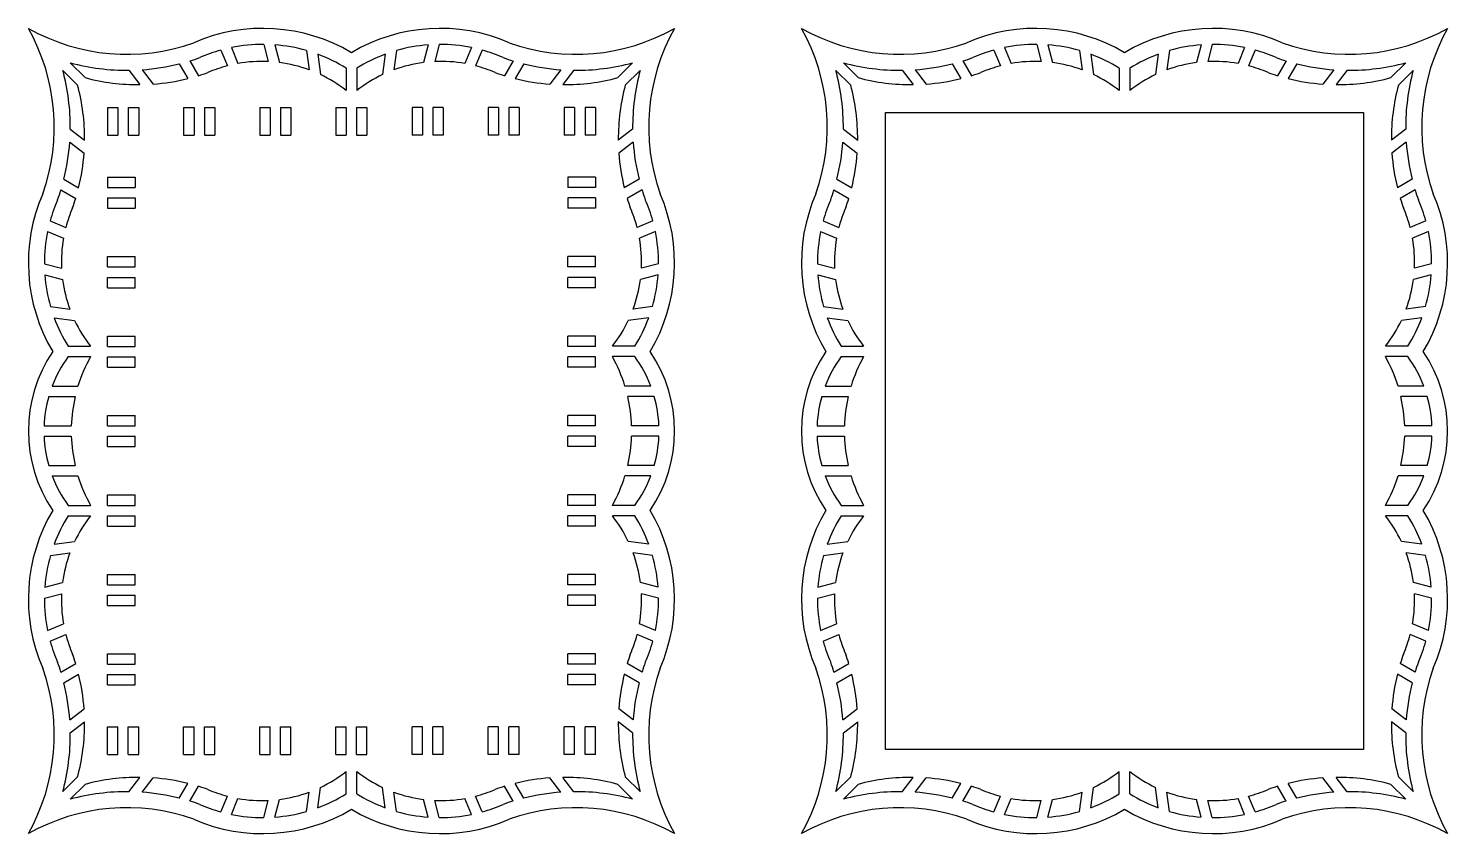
# Model space of a CAD drawing. Extents: x -985 to -429, y 48 to 344.
# Drawn here: x -985 to -711.2, y 187.1 to 342.4 of the extents above; entities that cross this region are included whole.
import ezdxf

# ---------------------------------------------------------------- set-up
doc = ezdxf.new("R2010")
doc.units = 0
doc.layers.get('0').update_dxf_attribs({"linetype": 'CONTINUOUS'})

msp = doc.modelspace()

# ---------------------------------------------------------------- linework, layer by layer
for p, q in [((-947.868174, 338.21658), (-946.613787, 335.188223)), ((-945.840523, 338.704437), (-944.570029, 335.637194)), ((-939.612413, 339.320532), (-938.726869, 336.015634)), ((-937.456568, 339.234038), (-936.542068, 335.821077)), ((-931.35519, 338.13753), (-930.865641, 334.419032)), ((-929.183408, 337.42348), (-928.665692, 333.491033)), ((-916.162856, 337.42348), (-916.680573, 333.491033)), ((-913.991074, 338.13753), (-914.480624, 334.419032)), ((-907.889696, 339.234038), (-908.804196, 335.821077)), ((-905.733851, 339.320532), (-906.619396, 336.015634)), ((-899.505742, 338.704437), (-900.776235, 335.637194)), ((-897.478091, 338.21658), (-898.732477, 335.188223)), ((-798.735984, 338.21658), (-797.481598, 335.188223)), ((-796.708334, 338.704437), (-795.43784, 335.637194)), ((-790.480224, 339.320532), (-789.59468, 336.015634)), ((-788.324379, 339.234038), (-787.409879, 335.821077)), ((-782.223001, 338.13753), (-781.733452, 334.419032)), ((-780.051219, 337.42348), (-779.533502, 333.491033)), ((-767.030667, 337.42348), (-767.548384, 333.491033)), ((-764.858885, 338.13753), (-765.348434, 334.419032)), ((-758.757507, 339.234038), (-759.672007, 335.821077)), ((-756.601662, 339.320532), (-757.487207, 336.015634)), ((-750.373553, 338.704437), (-751.644046, 335.637194)), ((-748.345902, 338.21658), (-749.600288, 335.188223)), ((-978.367609, 334.319725), (-975.500436, 331.452552)), ((-976.910969, 335.776365), (-974.043796, 332.909192)), ((-965.59539, 334.327304), (-963.470039, 331.557493)), ((-963.076258, 334.428227), (-960.949876, 331.657072)), ((-955.897611, 335.568374), (-954.251349, 332.716964)), ((-953.846932, 336.136494), (-952.199715, 333.28343)), ((-923.703132, 334.736158), (-923.703132, 330.406387)), ((-921.643132, 334.736158), (-921.643132, 330.406387)), ((-891.499332, 336.136494), (-893.14655, 333.28343)), ((-889.448653, 335.568374), (-891.094916, 332.716964)), ((-882.270006, 334.428227), (-884.396388, 331.657072)), ((-879.750874, 334.327304), (-881.876225, 331.557493)), ((-868.435295, 335.776365), (-871.302469, 332.909192)), ((-866.978655, 334.319725), (-869.845829, 331.452552)), ((-829.23542, 334.319725), (-826.368247, 331.452552)), ((-827.77878, 335.776365), (-824.911607, 332.909192)), ((-816.463201, 334.327304), (-814.33785, 331.557493)), ((-813.944069, 334.428227), (-811.817687, 331.657072)), ((-806.765422, 335.568374), (-805.119159, 332.716964)), ((-804.714743, 336.136494), (-803.067526, 333.28343)), ((-774.570943, 334.736158), (-774.570943, 330.406387)), ((-772.510943, 334.736158), (-772.510943, 330.406387)), ((-742.367143, 336.136494), (-744.01436, 333.28343)), ((-740.316464, 335.568374), (-741.962727, 332.716964)), ((-733.137817, 334.428227), (-735.264199, 331.657072)), ((-730.618685, 334.327304), (-732.744036, 331.557493)), ((-719.303106, 335.776365), (-722.170279, 332.909192)), ((-717.846466, 334.319725), (-720.713639, 331.452552)), ((-969.725622, 327.134402), (-969.725622, 321.834402)), ((-969.725622, 327.134402), (-967.725622, 327.134402)), ((-967.725622, 327.134402), (-967.725622, 321.834402)), ((-965.725622, 327.134402), (-965.725622, 321.834402)), ((-965.725622, 327.134402), (-963.725622, 327.134402)), ((-963.725622, 327.134402), (-963.725622, 321.834402)), ((-955.047296, 327.134402), (-955.047296, 321.834402)), ((-955.047296, 327.134402), (-953.047296, 327.134402)), ((-953.047296, 327.134402), (-953.047296, 321.834402)), ((-951.047296, 327.134402), (-951.047296, 321.834402)), ((-951.047296, 327.134402), (-949.047296, 327.134402)), ((-949.047296, 327.134402), (-949.047296, 321.834402)), ((-940.36313, 327.134402), (-940.36313, 321.834402)), ((-940.36313, 327.134402), (-938.36313, 327.134402)), ((-938.36313, 327.134402), (-938.36313, 321.834402)), ((-936.36313, 327.134402), (-936.36313, 321.834402)), ((-936.36313, 327.134402), (-934.36313, 327.134402)), ((-934.36313, 327.134402), (-934.36313, 321.834402)), ((-925.678964, 327.134402), (-925.678964, 321.834402)), ((-925.678964, 327.134402), (-923.678964, 327.134402)), ((-923.678964, 327.134402), (-923.678964, 321.834402)), ((-921.678964, 327.134402), (-921.678964, 321.834402)), ((-921.678964, 327.134402), (-919.678964, 327.134402)), ((-919.678964, 327.134402), (-919.678964, 321.834402)), ((-908.983134, 327.134402), (-910.983134, 327.134402)), ((-910.983134, 327.134402), (-910.983134, 321.834402)), ((-908.983134, 327.134402), (-908.983134, 321.834402)), ((-906.983134, 327.134402), (-906.983134, 321.834402)), ((-904.983134, 327.134402), (-906.983134, 327.134402)), ((-904.983134, 327.134402), (-904.983134, 321.834402)), ((-894.298968, 327.134402), (-896.298968, 327.134402)), ((-896.298968, 327.134402), (-896.298968, 321.834402)), ((-894.298968, 327.134402), (-894.298968, 321.834402)), ((-892.298968, 327.134402), (-892.298968, 321.834402)), ((-890.298968, 327.134402), (-892.298968, 327.134402)), ((-890.298968, 327.134402), (-890.298968, 321.834402)), ((-879.620643, 327.134402), (-881.620643, 327.134402)), ((-881.620643, 327.134402), (-881.620643, 321.834402)), ((-879.620643, 327.134402), (-879.620643, 321.834402)), ((-877.620643, 327.134402), (-877.620643, 321.834402)), ((-875.620643, 327.134402), (-877.620643, 327.134402)), ((-875.620643, 327.134402), (-875.620643, 321.834402)), ((-819.670359, 326.211305), (-727.411527, 326.211305)), ((-819.670359, 203.300811), (-819.670359, 326.211305)), ((-727.411527, 326.211305), (-727.411527, 203.300811)), ((-977.019471, 320.485014), (-974.248316, 318.358632)), ((-976.918548, 323.004147), (-974.148736, 320.878795)), ((-969.725622, 321.834402), (-967.725622, 321.834402)), ((-965.725622, 321.834402), (-963.725622, 321.834402)), ((-955.047296, 321.834402), (-953.047296, 321.834402)), ((-951.047296, 321.834402), (-949.047296, 321.834402)), ((-940.36313, 321.834402), (-938.36313, 321.834402)), ((-936.36313, 321.834402), (-934.36313, 321.834402)), ((-925.678964, 321.834402), (-923.678964, 321.834402)), ((-921.678964, 321.834402), (-919.678964, 321.834402)), ((-908.983134, 321.834402), (-910.983134, 321.834402)), ((-904.983134, 321.834402), (-906.983134, 321.834402)), ((-894.298968, 321.834402), (-896.298968, 321.834402)), ((-890.298968, 321.834402), (-892.298968, 321.834402)), ((-879.620643, 321.834402), (-881.620643, 321.834402)), ((-875.620643, 321.834402), (-877.620643, 321.834402)), ((-868.427716, 323.004147), (-871.197528, 320.878795)), ((-868.326793, 320.485014), (-871.097948, 318.358632)), ((-827.887282, 320.485014), (-825.116127, 318.358632)), ((-827.786359, 323.004147), (-825.016547, 320.878795)), ((-719.295527, 323.004147), (-722.065339, 320.878795)), ((-719.194604, 320.485014), (-721.965759, 318.358632)), ((-978.159618, 313.306368), (-975.308207, 311.660105)), ((-969.725622, 313.719002), (-964.425622, 313.719002)), ((-969.725622, 313.719002), (-969.725622, 311.719002)), ((-964.425622, 313.719002), (-964.425622, 311.719002)), ((-875.620643, 313.719002), (-880.920643, 313.719002)), ((-880.920643, 313.719002), (-880.920643, 311.719002)), ((-875.620643, 313.719002), (-875.620643, 311.719002)), ((-867.186647, 313.306368), (-870.038057, 311.660105)), ((-829.027429, 313.306368), (-826.176018, 311.660105)), ((-718.054457, 313.306368), (-720.905868, 311.660105)), ((-978.727737, 311.255688), (-975.874674, 309.608471)), ((-969.725622, 311.719002), (-964.425622, 311.719002)), ((-969.725622, 309.719002), (-964.425622, 309.719002)), ((-969.725622, 309.719002), (-969.725622, 307.719002)), ((-964.425622, 309.719002), (-964.425622, 307.719002)), ((-875.620643, 311.719002), (-880.920643, 311.719002)), ((-875.620643, 309.719002), (-880.920643, 309.719002)), ((-880.920643, 309.719002), (-880.920643, 307.719002)), ((-875.620643, 309.719002), (-875.620643, 307.719002)), ((-866.618527, 311.255688), (-869.471591, 309.608471)), ((-829.595548, 311.255688), (-826.742484, 309.608471)), ((-717.486338, 311.255688), (-720.339402, 309.608471)), ((-969.725622, 307.719002), (-964.425622, 307.719002)), ((-875.620643, 307.719002), (-880.920643, 307.719002)), ((-980.807823, 305.27693), (-977.779466, 304.022544)), ((-864.538441, 305.27693), (-867.566798, 304.022544)), ((-831.675634, 305.27693), (-828.647277, 304.022544)), ((-715.406252, 305.27693), (-718.434609, 304.022544)), ((-981.29568, 303.249279), (-978.228438, 301.978786)), ((-864.050584, 303.249279), (-867.117827, 301.978786)), ((-832.163491, 303.249279), (-829.096249, 301.978786)), ((-714.918395, 303.249279), (-717.985637, 301.978786)), ((-981.911775, 297.02117), (-978.606878, 296.135625)), ((-969.725622, 298.393171), (-964.425622, 298.393171)), ((-969.725622, 296.393171), (-969.725622, 298.393171)), ((-969.725622, 296.393171), (-964.425622, 296.393171)), ((-964.425622, 296.393171), (-964.425622, 298.393171)), ((-875.620643, 298.393171), (-880.920643, 298.393171)), ((-880.920643, 296.393171), (-880.920643, 298.393171)), ((-875.620643, 296.393171), (-880.920643, 296.393171)), ((-875.620643, 296.393171), (-875.620643, 298.393171)), ((-863.434489, 297.02117), (-866.739386, 296.135625)), ((-832.779586, 297.02117), (-829.474689, 296.135625)), ((-714.3023, 297.02117), (-717.607197, 296.135625)), ((-981.825281, 294.865325), (-978.412321, 293.950825)), ((-969.725622, 294.393171), (-964.425622, 294.393171)), ((-969.725622, 292.393171), (-969.725622, 294.393171)), ((-964.425622, 292.393171), (-964.425622, 294.393171)), ((-875.620643, 294.393171), (-880.920643, 294.393171)), ((-880.920643, 292.393171), (-880.920643, 294.393171)), ((-875.620643, 292.393171), (-875.620643, 294.393171)), ((-863.520983, 294.865325), (-866.933944, 293.950825)), ((-832.693092, 294.865325), (-829.280131, 293.950825)), ((-714.388794, 294.865325), (-717.801755, 293.950825)), ((-969.725622, 292.393171), (-964.425622, 292.393171)), ((-875.620643, 292.393171), (-880.920643, 292.393171)), ((-980.728774, 288.763947), (-977.010276, 288.274397)), ((-864.617491, 288.763947), (-868.335988, 288.274397)), ((-831.596584, 288.763947), (-827.878087, 288.274397)), ((-715.485302, 288.763947), (-719.203799, 288.274397)), ((-980.014724, 286.592164), (-976.082277, 286.074448)), ((-865.331541, 286.592164), (-869.263988, 286.074448)), ((-830.882535, 286.592164), (-826.950087, 286.074448)), ((-716.199351, 286.592164), (-720.131799, 286.074448)), ((-969.725622, 281.067341), (-969.725622, 283.067341)), ((-969.725622, 283.067341), (-964.425622, 283.067341)), ((-964.425622, 281.067341), (-964.425622, 283.067341)), ((-875.620643, 283.067341), (-880.920643, 283.067341)), ((-880.920643, 281.067341), (-880.920643, 283.067341)), ((-875.620643, 281.067341), (-875.620643, 283.067341)), ((-977.327401, 281.111889), (-972.997631, 281.111889)), ((-969.725622, 281.067341), (-964.425622, 281.067341)), ((-875.620643, 281.067341), (-880.920643, 281.067341)), ((-868.018863, 281.111889), (-872.348634, 281.111889)), ((-828.195212, 281.111889), (-823.865441, 281.111889)), ((-718.886674, 281.111889), (-723.216445, 281.111889)), ((-977.334363, 279.111889), (-972.997631, 279.111889)), ((-969.725622, 279.067341), (-964.425622, 279.067341)), ((-969.725622, 277.067341), (-969.725622, 279.067341)), ((-969.725622, 277.067341), (-964.425622, 277.067341)), ((-964.425622, 277.067341), (-964.425622, 279.067341)), ((-875.620643, 279.067341), (-880.920643, 279.067341)), ((-880.920643, 277.067341), (-880.920643, 279.067341)), ((-875.620643, 277.067341), (-880.920643, 277.067341)), ((-875.620643, 277.067341), (-875.620643, 279.067341)), ((-868.011902, 279.111889), (-872.348634, 279.111889)), ((-828.202174, 279.111889), (-823.865441, 279.111889)), ((-718.879712, 279.111889), (-723.216445, 279.111889)), ((-981.074806, 271.418989), (-975.974515, 271.418989)), ((-980.412888, 273.418989), (-975.434432, 273.418989)), ((-864.933376, 273.418989), (-869.911832, 273.418989)), ((-864.271458, 271.418989), (-869.371749, 271.418989)), ((-831.942617, 271.418989), (-826.842326, 271.418989)), ((-831.280699, 273.418989), (-826.302243, 273.418989)), ((-715.801187, 273.418989), (-720.779643, 273.418989)), ((-715.139269, 271.418989), (-720.23956, 271.418989)), ((-981.981208, 265.756058), (-976.722164, 265.756058)), ((-969.725622, 267.74151), (-964.425622, 267.74151)), ((-969.725622, 265.74151), (-969.725622, 267.74151)), ((-969.725622, 265.74151), (-964.425622, 265.74151)), ((-964.425622, 265.74151), (-964.425622, 267.74151)), ((-875.620643, 267.74151), (-880.920643, 267.74151)), ((-880.920643, 265.74151), (-880.920643, 267.74151)), ((-875.620643, 265.74151), (-880.920643, 265.74151)), ((-875.620643, 265.74151), (-875.620643, 267.74151)), ((-863.365057, 265.756058), (-868.6241, 265.756058)), ((-832.849018, 265.756058), (-827.589975, 265.756058)), ((-714.232868, 265.756058), (-719.491911, 265.756058)), ((-981.981208, 263.756058), (-976.722164, 263.756058)), ((-969.725622, 263.74151), (-964.425622, 263.74151)), ((-969.725622, 261.74151), (-969.725622, 263.74151)), ((-964.425622, 261.74151), (-964.425622, 263.74151)), ((-875.620643, 263.74151), (-880.920643, 263.74151)), ((-880.920643, 261.74151), (-880.920643, 263.74151)), ((-875.620643, 261.74151), (-875.620643, 263.74151)), ((-863.365057, 263.756058), (-868.6241, 263.756058)), ((-832.849018, 263.756058), (-827.589975, 263.756058)), ((-714.232868, 263.756058), (-719.491911, 263.756058)), ((-969.725622, 261.74151), (-964.425622, 261.74151)), ((-875.620643, 261.74151), (-880.920643, 261.74151)), ((-981.074806, 258.093128), (-975.974515, 258.093128)), ((-864.271458, 258.093128), (-869.371749, 258.093128)), ((-831.942617, 258.093128), (-826.842326, 258.093128)), ((-715.139269, 258.093128), (-720.23956, 258.093128)), ((-980.412888, 256.093128), (-975.434432, 256.093128)), ((-864.933376, 256.093128), (-869.911832, 256.093128)), ((-831.280699, 256.093128), (-826.302243, 256.093128)), ((-715.801187, 256.093128), (-720.779643, 256.093128)), ((-969.725622, 252.41568), (-964.425622, 252.41568)), ((-969.725622, 250.41568), (-969.725622, 252.41568)), ((-964.425622, 250.41568), (-964.425622, 252.41568)), ((-875.620643, 252.41568), (-880.920643, 252.41568)), ((-880.920643, 250.41568), (-880.920643, 252.41568)), ((-875.620643, 250.41568), (-875.620643, 252.41568)), ((-977.334363, 250.400228), (-972.997631, 250.400228)), ((-969.725622, 250.41568), (-964.425622, 250.41568)), ((-875.620643, 250.41568), (-880.920643, 250.41568)), ((-868.011902, 250.400228), (-872.348634, 250.400228)), ((-828.202174, 250.400228), (-823.865441, 250.400228)), ((-718.879712, 250.400228), (-723.216445, 250.400228)), ((-977.327401, 248.400228), (-972.997631, 248.400228)), ((-969.725622, 248.41568), (-964.425622, 248.41568)), ((-969.725622, 246.41568), (-969.725622, 248.41568)), ((-969.725622, 246.41568), (-964.425622, 246.41568)), ((-964.425622, 246.41568), (-964.425622, 248.41568)), ((-875.620643, 248.41568), (-880.920643, 248.41568)), ((-880.920643, 246.41568), (-880.920643, 248.41568)), ((-875.620643, 246.41568), (-880.920643, 246.41568)), ((-875.620643, 246.41568), (-875.620643, 248.41568)), ((-868.018863, 248.400228), (-872.348634, 248.400228)), ((-828.195212, 248.400228), (-823.865441, 248.400228)), ((-718.886674, 248.400228), (-723.216445, 248.400228)), ((-980.728774, 240.74817), (-977.010276, 241.237719)), ((-980.014724, 242.919952), (-976.082277, 243.437668)), ((-865.331541, 242.919952), (-869.263988, 243.437668)), ((-864.617491, 240.74817), (-868.335988, 241.237719)), ((-831.596584, 240.74817), (-827.878087, 241.237719)), ((-830.882535, 242.919952), (-826.950087, 243.437668)), ((-716.199351, 242.919952), (-720.131799, 243.437668)), ((-715.485302, 240.74817), (-719.203799, 241.237719)), ((-981.825281, 234.646792), (-978.412321, 235.561292)), ((-969.725622, 235.101514), (-969.725622, 237.101514)), ((-969.725622, 237.101514), (-964.425622, 237.101514)), ((-964.425622, 235.101514), (-964.425622, 237.101514)), ((-880.920643, 235.101514), (-880.920643, 237.101514)), ((-875.620643, 237.101514), (-880.920643, 237.101514)), ((-875.620643, 235.101514), (-875.620643, 237.101514)), ((-863.520983, 234.646792), (-866.933944, 235.561292)), ((-832.693092, 234.646792), (-829.280131, 235.561292)), ((-714.388794, 234.646792), (-717.801755, 235.561292)), ((-981.911775, 232.490947), (-978.606878, 233.376491)), ((-969.725622, 235.101514), (-964.425622, 235.101514)), ((-969.725622, 233.101514), (-964.425622, 233.101514)), ((-969.725622, 231.101514), (-969.725622, 233.101514)), ((-964.425622, 231.101514), (-964.425622, 233.101514)), ((-875.620643, 235.101514), (-880.920643, 235.101514)), ((-875.620643, 233.101514), (-880.920643, 233.101514)), ((-880.920643, 231.101514), (-880.920643, 233.101514)), ((-875.620643, 231.101514), (-875.620643, 233.101514)), ((-863.434489, 232.490947), (-866.739386, 233.376491)), ((-832.779586, 232.490947), (-829.474689, 233.376491)), ((-714.3023, 232.490947), (-717.607197, 233.376491)), ((-969.725622, 231.101514), (-964.425622, 231.101514)), ((-875.620643, 231.101514), (-880.920643, 231.101514)), ((-981.29568, 226.262837), (-978.228438, 227.533331)), ((-864.050584, 226.262837), (-867.117827, 227.533331)), ((-832.163491, 226.262837), (-829.096249, 227.533331)), ((-714.918395, 226.262837), (-717.985637, 227.533331)), ((-980.807823, 224.235186), (-977.779466, 225.489573)), ((-864.538441, 224.235186), (-867.566798, 225.489573)), ((-831.675634, 224.235186), (-828.647277, 225.489573)), ((-715.406252, 224.235186), (-718.434609, 225.489573)), ((-969.725622, 221.793189), (-964.425622, 221.793189)), ((-969.725622, 219.793189), (-969.725622, 221.793189)), ((-964.425622, 219.793189), (-964.425622, 221.793189)), ((-875.620643, 221.793189), (-880.920643, 221.793189)), ((-880.920643, 219.793189), (-880.920643, 221.793189)), ((-875.620643, 219.793189), (-875.620643, 221.793189)), ((-978.727737, 218.256428), (-975.874674, 219.903645)), ((-969.725622, 219.793189), (-964.425622, 219.793189)), ((-875.620643, 219.793189), (-880.920643, 219.793189)), ((-866.618527, 218.256428), (-869.471591, 219.903645)), ((-829.595548, 218.256428), (-826.742484, 219.903645)), ((-717.486338, 218.256428), (-720.339402, 219.903645)), ((-978.159618, 216.205749), (-975.308207, 217.852011)), ((-969.725622, 217.793189), (-964.425622, 217.793189)), ((-969.725622, 215.793189), (-969.725622, 217.793189)), ((-964.425622, 215.793189), (-964.425622, 217.793189)), ((-875.620643, 217.793189), (-880.920643, 217.793189)), ((-880.920643, 215.793189), (-880.920643, 217.793189)), ((-875.620643, 215.793189), (-875.620643, 217.793189)), ((-867.186647, 216.205749), (-870.038057, 217.852011)), ((-829.027429, 216.205749), (-826.176018, 217.852011)), ((-718.054457, 216.205749), (-720.905868, 217.852011)), ((-969.725622, 215.793189), (-964.425622, 215.793189)), ((-875.620643, 215.793189), (-880.920643, 215.793189)), ((-977.019471, 209.027102), (-974.248316, 211.153484)), ((-868.326793, 209.027102), (-871.097948, 211.153484)), ((-827.887282, 209.027102), (-825.116127, 211.153484)), ((-719.194604, 209.027102), (-721.965759, 211.153484)), ((-976.918548, 206.50797), (-974.148736, 208.633321)), ((-868.427716, 206.50797), (-871.197528, 208.633321)), ((-827.786359, 206.50797), (-825.016547, 208.633321)), ((-719.295527, 206.50797), (-722.065339, 208.633321)), ((-969.725622, 202.377715), (-969.725622, 207.677715)), ((-969.725622, 207.677715), (-967.725622, 207.677715)), ((-967.725622, 202.377715), (-967.725622, 207.677715)), ((-965.725622, 202.377715), (-965.725622, 207.677715)), ((-965.725622, 207.677715), (-963.725622, 207.677715)), ((-963.725622, 202.377715), (-963.725622, 207.677715)), ((-955.047296, 202.377715), (-955.047296, 207.677715)), ((-955.047296, 207.677715), (-953.047296, 207.677715)), ((-953.047296, 202.377715), (-953.047296, 207.677715)), ((-951.047296, 202.377715), (-951.047296, 207.677715)), ((-951.047296, 207.677715), (-949.047296, 207.677715)), ((-949.047296, 202.377715), (-949.047296, 207.677715)), ((-940.36313, 202.377715), (-940.36313, 207.677715)), ((-940.36313, 207.677715), (-938.36313, 207.677715)), ((-938.36313, 202.377715), (-938.36313, 207.677715)), ((-936.36313, 202.377715), (-936.36313, 207.677715)), ((-936.36313, 207.677715), (-934.36313, 207.677715)), ((-934.36313, 202.377715), (-934.36313, 207.677715)), ((-925.678964, 202.377715), (-925.678964, 207.677715)), ((-925.678964, 207.677715), (-923.678964, 207.677715)), ((-923.678964, 202.377715), (-923.678964, 207.677715)), ((-921.678964, 202.377715), (-921.678964, 207.677715)), ((-921.678964, 207.677715), (-919.678964, 207.677715)), ((-919.678964, 202.377715), (-919.678964, 207.677715)), ((-910.983134, 202.377715), (-910.983134, 207.677715)), ((-908.983134, 207.677715), (-910.983134, 207.677715)), ((-908.983134, 202.377715), (-908.983134, 207.677715)), ((-906.983134, 202.377715), (-906.983134, 207.677715)), ((-904.983134, 207.677715), (-906.983134, 207.677715)), ((-904.983134, 202.377715), (-904.983134, 207.677715)), ((-894.298968, 207.677715), (-896.298968, 207.677715)), ((-896.298968, 202.377715), (-896.298968, 207.677715)), ((-894.298968, 202.377715), (-894.298968, 207.677715)), ((-892.298968, 202.377715), (-892.298968, 207.677715)), ((-890.298968, 207.677715), (-892.298968, 207.677715)), ((-890.298968, 202.377715), (-890.298968, 207.677715)), ((-881.620643, 202.377715), (-881.620643, 207.677715)), ((-879.620643, 207.677715), (-881.620643, 207.677715)), ((-879.620643, 202.377715), (-879.620643, 207.677715)), ((-877.620643, 202.377715), (-877.620643, 207.677715)), ((-875.620643, 207.677715), (-877.620643, 207.677715)), ((-875.620643, 202.377715), (-875.620643, 207.677715)), ((-727.411527, 203.300811), (-819.670359, 203.300811)), ((-969.725622, 202.377715), (-967.725622, 202.377715)), ((-965.725622, 202.377715), (-963.725622, 202.377715)), ((-955.047296, 202.377715), (-953.047296, 202.377715)), ((-951.047296, 202.377715), (-949.047296, 202.377715)), ((-940.36313, 202.377715), (-938.36313, 202.377715)), ((-936.36313, 202.377715), (-934.36313, 202.377715)), ((-925.678964, 202.377715), (-923.678964, 202.377715)), ((-921.678964, 202.377715), (-919.678964, 202.377715)), ((-908.983134, 202.377715), (-910.983134, 202.377715)), ((-904.983134, 202.377715), (-906.983134, 202.377715)), ((-894.298968, 202.377715), (-896.298968, 202.377715)), ((-890.298968, 202.377715), (-892.298968, 202.377715)), ((-879.620643, 202.377715), (-881.620643, 202.377715)), ((-875.620643, 202.377715), (-877.620643, 202.377715)), ((-978.367609, 195.192391), (-975.500436, 198.059564)), ((-965.59539, 195.184812), (-963.470039, 197.954624)), ((-963.076258, 195.083889), (-960.949876, 197.855044)), ((-923.703132, 194.775959), (-923.703132, 199.10573)), ((-921.643132, 194.775959), (-921.643132, 199.10573)), ((-882.270006, 195.083889), (-884.396388, 197.855044)), ((-879.750874, 195.184812), (-881.876225, 197.954624)), ((-866.978655, 195.192391), (-869.845829, 198.059564)), ((-829.23542, 195.192391), (-826.368247, 198.059564)), ((-816.463201, 195.184812), (-814.33785, 197.954624)), ((-813.944069, 195.083889), (-811.817687, 197.855044)), ((-774.570943, 194.775959), (-774.570943, 199.10573)), ((-772.510943, 194.775959), (-772.510943, 199.10573)), ((-733.137817, 195.083889), (-735.264199, 197.855044)), ((-730.618685, 195.184812), (-732.744036, 197.954624)), ((-717.846466, 195.192391), (-720.713639, 198.059564)), ((-976.910969, 193.735751), (-974.043796, 196.602924)), ((-955.897611, 193.943742), (-954.251349, 196.795153)), ((-953.846932, 193.375623), (-952.199715, 196.228686)), ((-931.35519, 191.374586), (-930.865641, 195.093084)), ((-929.183408, 192.088636), (-928.665692, 196.021083)), ((-916.162856, 192.088636), (-916.680573, 196.021083)), ((-913.991074, 191.374586), (-914.480624, 195.093084)), ((-891.499332, 193.375623), (-893.14655, 196.228686)), ((-889.448653, 193.943742), (-891.094916, 196.795153)), ((-868.435295, 193.735751), (-871.302469, 196.602924)), ((-827.77878, 193.735751), (-824.911607, 196.602924)), ((-806.765422, 193.943742), (-805.119159, 196.795153)), ((-804.714743, 193.375623), (-803.067526, 196.228686)), ((-782.223001, 191.374586), (-781.733452, 195.093084)), ((-780.051219, 192.088636), (-779.533502, 196.021083)), ((-767.030667, 192.088636), (-767.548384, 196.021083)), ((-764.858885, 191.374586), (-765.348434, 195.093084)), ((-742.367143, 193.375623), (-744.01436, 196.228686)), ((-740.316464, 193.943742), (-741.962727, 196.795153)), ((-719.303106, 193.735751), (-722.170279, 196.602924)), ((-947.868174, 191.295537), (-946.613787, 194.323894)), ((-945.840523, 190.80768), (-944.570029, 193.874922)), ((-939.612413, 190.191585), (-938.726869, 193.496482)), ((-937.456568, 190.278079), (-936.542068, 193.691039)), ((-907.889696, 190.278079), (-908.804196, 193.691039)), ((-905.733851, 190.191585), (-906.619396, 193.496482)), ((-899.505742, 190.80768), (-900.776235, 193.874922)), ((-897.478091, 191.295537), (-898.732477, 194.323894)), ((-798.735984, 191.295537), (-797.481598, 194.323894)), ((-796.708334, 190.80768), (-795.43784, 193.874922)), ((-790.480224, 190.191585), (-789.59468, 193.496482)), ((-788.324379, 190.278079), (-787.409879, 193.691039)), ((-758.757507, 190.278079), (-759.672007, 193.691039)), ((-756.601662, 190.191585), (-757.487207, 193.496482)), ((-750.373553, 190.80768), (-751.644046, 193.874922)), ((-748.345902, 191.295537), (-749.600288, 194.323894))]:
    msp.add_line(p, q)
for centre, radius, start, end in [((-966.004767, 376.036188), 38.620892, 240.535629, 289.542298), ((-1018.627431, 323.413523), 38.620892, 340.457702, 29.464371), ((-939.751643, 308.939958), 33.470892, 59.319539, 113.477313), ((-905.594621, 308.939958), 33.470892, 66.522687, 120.680461), ((-879.341497, 376.036188), 38.620892, 250.457702, 299.464371), ((-826.718833, 323.413523), 38.620892, 150.535629, 199.542298), ((-816.872578, 376.036188), 38.620892, 240.535629, 289.542298), ((-869.495242, 323.413523), 38.620892, 340.457702, 29.464371), ((-790.619454, 308.939958), 33.470892, 59.319539, 113.477313), ((-756.462432, 308.939958), 33.470892, 66.522687, 120.680461), ((-730.209308, 376.036188), 38.620892, 250.457702, 299.464371), ((-677.586644, 323.413523), 38.620892, 150.535629, 199.542298), ((-966.004767, 376.036188), 41.710892, 286.946502, 289.694445), ((-939.751643, 308.939958), 30.380892, 105.495283, 113.668811), ((-939.751643, 308.939958), 30.380892, 89.737423, 101.561407), ((-939.751643, 308.939958), 30.380892, 73.956157, 85.667556), ((-939.751643, 308.939958), 30.380892, 58.113143, 69.643646), ((-905.594621, 308.939958), 30.380892, 110.356354, 121.886857), ((-905.594621, 308.939958), 30.380892, 94.332444, 106.043843), ((-905.594621, 308.939958), 30.380892, 78.438593, 90.262577), ((-905.594621, 308.939958), 30.380892, 66.331189, 74.504717), ((-879.341497, 376.036188), 41.710892, 250.305555, 253.053498), ((-816.872578, 376.036188), 41.710892, 286.946502, 289.694445), ((-790.619454, 308.939958), 30.380892, 105.495283, 113.668811), ((-790.619454, 308.939958), 30.380892, 89.737423, 101.561407), ((-790.619454, 308.939958), 30.380892, 73.956157, 85.667556), ((-790.619454, 308.939958), 30.380892, 58.113143, 69.643646), ((-756.462432, 308.939958), 30.380892, 110.356354, 121.886857), ((-756.462432, 308.939958), 30.380892, 94.332444, 106.043843), ((-756.462432, 308.939958), 30.380892, 78.438593, 90.262577), ((-756.462432, 308.939958), 30.380892, 66.331189, 74.504717), ((-730.209308, 376.036188), 41.710892, 250.305555, 253.053498), ((-1018.627431, 323.413523), 41.710892, 359.437654, 15.157383), ((-966.004767, 376.036188), 41.710892, 254.842617, 270.562346), ((-966.004767, 376.036188), 41.710892, 274.026032, 284.023187), ((-939.961764, 309.783793), 26.260892, 104.67319, 113.449815), ((-939.961764, 309.783793), 26.260892, 87.304724, 100.106602), ((-939.961764, 309.783793), 26.260892, 69.734232, 82.51769), ((-905.384501, 309.783793), 26.260892, 97.48231, 110.265768), ((-905.384501, 309.783793), 26.260892, 79.893398, 92.695276), ((-905.384501, 309.783793), 26.260892, 66.550185, 75.32681), ((-879.341497, 376.036188), 41.710892, 255.976813, 265.973968), ((-879.341497, 376.036188), 41.710892, 269.437654, 285.157383), ((-826.718833, 323.413523), 41.710892, 164.842617, 180.562346), ((-869.495242, 323.413523), 41.710892, 359.437654, 15.157383), ((-816.872578, 376.036188), 41.710892, 254.842617, 270.562346), ((-816.872578, 376.036188), 41.710892, 274.026032, 284.023187), ((-790.829574, 309.783793), 26.260892, 104.67319, 113.449815), ((-790.829574, 309.783793), 26.260892, 87.304724, 100.106602), ((-790.829574, 309.783793), 26.260892, 69.734232, 82.51769), ((-756.252312, 309.783793), 26.260892, 97.48231, 110.265768), ((-756.252312, 309.783793), 26.260892, 79.893398, 92.695276), ((-756.252312, 309.783793), 26.260892, 66.550185, 75.32681), ((-730.209308, 376.036188), 41.710892, 255.976813, 265.973968), ((-730.209308, 376.036188), 41.710892, 269.437654, 285.157383), ((-677.586644, 323.413523), 41.710892, 164.842617, 180.562346), ((-1013.798458, 321.183436), 39.650892, 359.559787, 15.010038), ((-963.77468, 371.207215), 39.650892, 254.989962, 270.440213), ((-963.77468, 371.207215), 39.650892, 274.08532, 283.897135), ((-963.77468, 371.207215), 39.650892, 286.973055, 289.694445), ((-939.961764, 309.783793), 26.260892, 51.748134, 64.523043), ((-905.384501, 309.783793), 26.260892, 115.476957, 128.251866), ((-881.571584, 371.207215), 39.650892, 250.305555, 253.026945), ((-881.571584, 371.207215), 39.650892, 256.102865, 265.91468), ((-881.571584, 371.207215), 39.650892, 269.559787, 285.010038), ((-831.547806, 321.183436), 39.650892, 164.989962, 180.440213), ((-864.666269, 321.183436), 39.650892, 359.559787, 15.010038), ((-814.642491, 371.207215), 39.650892, 254.989962, 270.440213), ((-814.642491, 371.207215), 39.650892, 274.08532, 283.897135), ((-814.642491, 371.207215), 39.650892, 286.973055, 289.694445), ((-790.829574, 309.783793), 26.260892, 51.748134, 64.523043), ((-756.252312, 309.783793), 26.260892, 115.476957, 128.251866), ((-732.439395, 371.207215), 39.650892, 250.305555, 253.026945), ((-732.439395, 371.207215), 39.650892, 256.102865, 265.91468), ((-732.439395, 371.207215), 39.650892, 269.559787, 285.010038), ((-682.415617, 321.183436), 39.650892, 164.989962, 180.440213), ((-1018.627431, 323.413523), 41.710892, 345.976813, 355.973968), ((-826.718833, 323.413523), 41.710892, 184.026032, 194.023187), ((-869.495242, 323.413523), 41.710892, 345.976813, 355.973968), ((-677.586644, 323.413523), 41.710892, 184.026032, 194.023187), ((-1013.798458, 321.183436), 39.650892, 346.102865, 355.91468), ((-831.547806, 321.183436), 39.650892, 184.08532, 193.897135), ((-864.666269, 321.183436), 39.650892, 346.102865, 355.91468), ((-682.415617, 321.183436), 39.650892, 184.08532, 193.897135), ((-951.531202, 297.1604), 33.470892, 156.522687, 210.680461), ((-1018.627431, 323.413523), 41.710892, 340.305555, 343.053498), ((-1013.798458, 321.183436), 39.650892, 340.305555, 343.026945), ((-831.547806, 321.183436), 39.650892, 196.973055, 199.694445), ((-826.718833, 323.413523), 41.710892, 196.946502, 199.694445), ((-893.815062, 297.1604), 33.470892, 329.319539, 23.477313), ((-802.399013, 297.1604), 33.470892, 156.522687, 210.680461), ((-869.495242, 323.413523), 41.710892, 340.305555, 343.053498), ((-864.666269, 321.183436), 39.650892, 340.305555, 343.026945), ((-682.415617, 321.183436), 39.650892, 196.973055, 199.694445), ((-677.586644, 323.413523), 41.710892, 196.946502, 199.694445), ((-744.682873, 297.1604), 33.470892, 329.319539, 23.477313), ((-951.531202, 297.1604), 30.380892, 156.331189, 164.504717), ((-952.375037, 297.37052), 26.260892, 156.550185, 165.32681), ((-892.971228, 297.37052), 26.260892, 14.67319, 23.449815), ((-893.815062, 297.1604), 30.380892, 15.495283, 23.668811), ((-802.399013, 297.1604), 30.380892, 156.331189, 164.504717), ((-803.242848, 297.37052), 26.260892, 156.550185, 165.32681), ((-743.839038, 297.37052), 26.260892, 14.67319, 23.449815), ((-744.682873, 297.1604), 30.380892, 15.495283, 23.668811), ((-951.531202, 297.1604), 30.380892, 168.438593, 180.262577), ((-952.375037, 297.37052), 26.260892, 169.893398, 182.695276), ((-892.971228, 297.37052), 26.260892, 357.304724, 10.106602), ((-893.815062, 297.1604), 30.380892, 359.737423, 11.561407), ((-802.399013, 297.1604), 30.380892, 168.438593, 180.262577), ((-803.242848, 297.37052), 26.260892, 169.893398, 182.695276), ((-743.839038, 297.37052), 26.260892, 357.304724, 10.106602), ((-744.682873, 297.1604), 30.380892, 359.737423, 11.561407), ((-951.531202, 297.1604), 30.380892, 184.332444, 196.043843), ((-952.375037, 297.37052), 26.260892, 187.48231, 200.265768), ((-892.971228, 297.37052), 26.260892, 339.734232, 352.51769), ((-893.815062, 297.1604), 30.380892, 343.956157, 355.667556), ((-802.399013, 297.1604), 30.380892, 184.332444, 196.043843), ((-803.242848, 297.37052), 26.260892, 187.48231, 200.265768), ((-743.839038, 297.37052), 26.260892, 339.734232, 352.51769), ((-744.682873, 297.1604), 30.380892, 343.956157, 355.667556), ((-951.531202, 297.1604), 30.380892, 200.356354, 211.886857), ((-952.375037, 297.37052), 26.260892, 205.476957, 218.251866), ((-892.971228, 297.37052), 26.260892, 321.748134, 334.523043), ((-893.815062, 297.1604), 30.380892, 328.113143, 339.643646), ((-802.399013, 297.1604), 30.380892, 200.356354, 211.886857), ((-803.242848, 297.37052), 26.260892, 205.476957, 218.251866), ((-743.839038, 297.37052), 26.260892, 321.748134, 334.523043), ((-744.682873, 297.1604), 30.380892, 328.113143, 339.643646), ((-957.590138, 264.756058), 27.41156, 146.006352, 213.993648), ((-887.756126, 264.756058), 27.41156, 326.006352, 33.993648), ((-808.457949, 264.756058), 27.41156, 146.006352, 213.993648), ((-738.623937, 264.756058), 27.41156, 326.006352, 33.993648), ((-957.590138, 264.756058), 24.41156, 143.979471, 159.214523), ((-947.327609, 264.756058), 29.41156, 150.784117, 162.869943), ((-898.018655, 264.756058), 29.41156, 17.130057, 29.215883), ((-887.756126, 264.756058), 24.41156, 20.785477, 36.020529), ((-808.457949, 264.756058), 24.41156, 143.979471, 159.214523), ((-798.19542, 264.756058), 29.41156, 150.784117, 162.869943), ((-748.886466, 264.756058), 29.41156, 17.130057, 29.215883), ((-738.623937, 264.756058), 24.41156, 20.785477, 36.020529), ((-957.590138, 264.756058), 24.41156, 164.160615, 177.652267), ((-947.327609, 264.756058), 29.41156, 166.906477, 178.051554), ((-898.018655, 264.756058), 29.41156, 1.948446, 13.093523), ((-887.756126, 264.756058), 24.41156, 2.347733, 15.839385), ((-808.457949, 264.756058), 24.41156, 164.160615, 177.652267), ((-798.19542, 264.756058), 29.41156, 166.906477, 178.051554), ((-748.886466, 264.756058), 29.41156, 1.948446, 13.093523), ((-738.623937, 264.756058), 24.41156, 2.347733, 15.839385), ((-957.590138, 264.756058), 24.41156, 182.347733, 195.839385), ((-947.327609, 264.756058), 29.41156, 181.948446, 193.093523), ((-898.018655, 264.756058), 29.41156, 346.906477, 358.051554), ((-887.756126, 264.756058), 24.41156, 344.160615, 357.652267), ((-808.457949, 264.756058), 24.41156, 182.347733, 195.839385), ((-798.19542, 264.756058), 29.41156, 181.948446, 193.093523), ((-748.886466, 264.756058), 29.41156, 346.906477, 358.051554), ((-738.623937, 264.756058), 24.41156, 344.160615, 357.652267), ((-957.590138, 264.756058), 24.41156, 200.785477, 216.020529), ((-947.327609, 264.756058), 29.41156, 197.130057, 209.215883), ((-898.018655, 264.756058), 29.41156, 330.784117, 342.869943), ((-887.756126, 264.756058), 24.41156, 323.979471, 339.214523), ((-808.457949, 264.756058), 24.41156, 200.785477, 216.020529), ((-798.19542, 264.756058), 29.41156, 197.130057, 209.215883), ((-748.886466, 264.756058), 29.41156, 330.784117, 342.869943), ((-738.623937, 264.756058), 24.41156, 323.979471, 339.214523), ((-951.531202, 232.351717), 33.470892, 149.319539, 203.477313), ((-893.815062, 232.351717), 33.470892, 336.522687, 30.680461), ((-802.399013, 232.351717), 33.470892, 149.319539, 203.477313), ((-744.682873, 232.351717), 33.470892, 336.522687, 30.680461), ((-951.531202, 232.351717), 30.380892, 148.113143, 159.643646), ((-952.375037, 232.141597), 26.260892, 141.748134, 154.523043), ((-892.971228, 232.141597), 26.260892, 25.476957, 38.251866), ((-893.815062, 232.351717), 30.380892, 20.356354, 31.886857), ((-802.399013, 232.351717), 30.380892, 148.113143, 159.643646), ((-803.242848, 232.141597), 26.260892, 141.748134, 154.523043), ((-743.839038, 232.141597), 26.260892, 25.476957, 38.251866), ((-744.682873, 232.351717), 30.380892, 20.356354, 31.886857), ((-952.375037, 232.141597), 26.260892, 159.734232, 172.51769), ((-892.971228, 232.141597), 26.260892, 7.48231, 20.265768), ((-803.242848, 232.141597), 26.260892, 159.734232, 172.51769), ((-743.839038, 232.141597), 26.260892, 7.48231, 20.265768), ((-951.531202, 232.351717), 30.380892, 163.956157, 175.667556), ((-893.815062, 232.351717), 30.380892, 4.332444, 16.043843), ((-802.399013, 232.351717), 30.380892, 163.956157, 175.667556), ((-744.682873, 232.351717), 30.380892, 4.332444, 16.043843), ((-952.375037, 232.141597), 26.260892, 177.304724, 190.106602), ((-892.971228, 232.141597), 26.260892, 349.893398, 2.695276), ((-803.242848, 232.141597), 26.260892, 177.304724, 190.106602), ((-743.839038, 232.141597), 26.260892, 349.893398, 2.695276), ((-951.531202, 232.351717), 30.380892, 179.737423, 191.561407), ((-893.815062, 232.351717), 30.380892, 348.438593, 0.262577), ((-802.399013, 232.351717), 30.380892, 179.737423, 191.561407), ((-744.682873, 232.351717), 30.380892, 348.438593, 0.262577), ((-952.375037, 232.141597), 26.260892, 194.67319, 203.449815), ((-892.971228, 232.141597), 26.260892, 336.550185, 345.32681), ((-803.242848, 232.141597), 26.260892, 194.67319, 203.449815), ((-743.839038, 232.141597), 26.260892, 336.550185, 345.32681), ((-951.531202, 232.351717), 30.380892, 195.495283, 203.668811), ((-893.815062, 232.351717), 30.380892, 336.331189, 344.504717), ((-802.399013, 232.351717), 30.380892, 195.495283, 203.668811), ((-744.682873, 232.351717), 30.380892, 336.331189, 344.504717), ((-1018.627431, 206.098593), 41.710892, 16.946502, 19.694445), ((-1013.798458, 208.32868), 39.650892, 16.973055, 19.694445), ((-831.547806, 208.32868), 39.650892, 160.305555, 163.026945), ((-826.718833, 206.098593), 41.710892, 160.305555, 163.053498), ((-869.495242, 206.098593), 41.710892, 16.946502, 19.694445), ((-864.666269, 208.32868), 39.650892, 16.973055, 19.694445), ((-682.415617, 208.32868), 39.650892, 160.305555, 163.026945), ((-677.586644, 206.098593), 41.710892, 160.305555, 163.053498), ((-1018.627431, 206.098593), 38.620892, 330.535629, 19.542298), ((-1013.798458, 208.32868), 39.650892, 4.08532, 13.897135), ((-831.547806, 208.32868), 39.650892, 166.102865, 175.91468), ((-826.718833, 206.098593), 38.620892, 160.457702, 209.464371), ((-869.495242, 206.098593), 38.620892, 330.535629, 19.542298), ((-864.666269, 208.32868), 39.650892, 4.08532, 13.897135), ((-682.415617, 208.32868), 39.650892, 166.102865, 175.91468), ((-677.586644, 206.098593), 38.620892, 160.457702, 209.464371), ((-1018.627431, 206.098593), 41.710892, 4.026032, 14.023187), ((-826.718833, 206.098593), 41.710892, 165.976813, 175.973968), ((-869.495242, 206.098593), 41.710892, 4.026032, 14.023187), ((-677.586644, 206.098593), 41.710892, 165.976813, 175.973968), ((-1013.798458, 208.32868), 39.650892, 344.989962, 0.440213), ((-831.547806, 208.32868), 39.650892, 179.559787, 195.010038), ((-864.666269, 208.32868), 39.650892, 344.989962, 0.440213), ((-682.415617, 208.32868), 39.650892, 179.559787, 195.010038), ((-1018.627431, 206.098593), 41.710892, 344.842617, 0.562346), ((-826.718833, 206.098593), 41.710892, 179.437654, 195.157383), ((-869.495242, 206.098593), 41.710892, 344.842617, 0.562346), ((-677.586644, 206.098593), 41.710892, 179.437654, 195.157383), ((-963.77468, 158.304902), 39.650892, 89.559787, 105.010038), ((-963.77468, 158.304902), 39.650892, 76.102865, 85.91468), ((-939.961764, 219.728323), 26.260892, 295.476957, 308.251866), ((-905.384501, 219.728323), 26.260892, 231.748134, 244.523043), ((-881.571584, 158.304902), 39.650892, 94.08532, 103.897135), ((-881.571584, 158.304902), 39.650892, 74.989962, 90.440213), ((-814.642491, 158.304902), 39.650892, 89.559787, 105.010038), ((-814.642491, 158.304902), 39.650892, 76.102865, 85.91468), ((-790.829574, 219.728323), 26.260892, 295.476957, 308.251866), ((-756.252312, 219.728323), 26.260892, 231.748134, 244.523043), ((-732.439395, 158.304902), 39.650892, 94.08532, 103.897135), ((-732.439395, 158.304902), 39.650892, 74.989962, 90.440213), ((-966.004767, 153.475929), 41.710892, 89.437654, 105.157383), ((-966.004767, 153.475929), 41.710892, 75.976813, 85.973968), ((-963.77468, 158.304902), 39.650892, 70.305555, 73.026945), ((-939.961764, 219.728323), 26.260892, 246.550185, 255.32681), ((-939.961764, 219.728323), 26.260892, 277.48231, 290.265768), ((-939.751643, 220.572158), 30.380892, 290.356354, 301.886857), ((-905.594621, 220.572158), 30.380892, 238.113143, 249.643646), ((-905.384501, 219.728323), 26.260892, 249.734232, 262.51769), ((-905.384501, 219.728323), 26.260892, 284.67319, 293.449815), ((-881.571584, 158.304902), 39.650892, 106.973055, 109.694445), ((-879.341497, 153.475929), 41.710892, 94.026032, 104.023187), ((-879.341497, 153.475929), 41.710892, 74.842617, 90.562346), ((-816.872578, 153.475929), 41.710892, 89.437654, 105.157383), ((-816.872578, 153.475929), 41.710892, 75.976813, 85.973968), ((-814.642491, 158.304902), 39.650892, 70.305555, 73.026945), ((-790.829574, 219.728323), 26.260892, 246.550185, 255.32681), ((-790.829574, 219.728323), 26.260892, 277.48231, 290.265768), ((-790.619454, 220.572158), 30.380892, 290.356354, 301.886857), ((-756.462432, 220.572158), 30.380892, 238.113143, 249.643646), ((-756.252312, 219.728323), 26.260892, 249.734232, 262.51769), ((-756.252312, 219.728323), 26.260892, 284.67319, 293.449815), ((-732.439395, 158.304902), 39.650892, 106.973055, 109.694445), ((-730.209308, 153.475929), 41.710892, 94.026032, 104.023187), ((-730.209308, 153.475929), 41.710892, 74.842617, 90.562346), ((-966.004767, 153.475929), 38.620892, 70.457702, 119.464371), ((-966.004767, 153.475929), 41.710892, 70.305555, 73.053498), ((-939.751643, 220.572158), 33.470892, 246.522687, 300.680461), ((-939.751643, 220.572158), 30.380892, 246.331189, 254.504717), ((-939.961764, 219.728323), 26.260892, 259.893398, 272.695276), ((-905.594621, 220.572158), 33.470892, 239.319539, 293.477313), ((-905.384501, 219.728323), 26.260892, 267.304724, 280.106602), ((-905.594621, 220.572158), 30.380892, 285.495283, 293.668811), ((-879.341497, 153.475929), 41.710892, 106.946502, 109.694445), ((-879.341497, 153.475929), 38.620892, 60.535629, 109.542298), ((-816.872578, 153.475929), 38.620892, 70.457702, 119.464371), ((-816.872578, 153.475929), 41.710892, 70.305555, 73.053498), ((-790.619454, 220.572158), 33.470892, 246.522687, 300.680461), ((-790.619454, 220.572158), 30.380892, 246.331189, 254.504717), ((-790.829574, 219.728323), 26.260892, 259.893398, 272.695276), ((-756.462432, 220.572158), 33.470892, 239.319539, 293.477313), ((-756.252312, 219.728323), 26.260892, 267.304724, 280.106602), ((-756.462432, 220.572158), 30.380892, 285.495283, 293.668811), ((-730.209308, 153.475929), 41.710892, 106.946502, 109.694445), ((-730.209308, 153.475929), 38.620892, 60.535629, 109.542298), ((-939.751643, 220.572158), 30.380892, 258.438593, 270.262577), ((-939.751643, 220.572158), 30.380892, 274.332444, 286.043843), ((-905.594621, 220.572158), 30.380892, 253.956157, 265.667556), ((-905.594621, 220.572158), 30.380892, 269.737423, 281.561407), ((-790.619454, 220.572158), 30.380892, 258.438593, 270.262577), ((-790.619454, 220.572158), 30.380892, 274.332444, 286.043843), ((-756.462432, 220.572158), 30.380892, 253.956157, 265.667556), ((-756.462432, 220.572158), 30.380892, 269.737423, 281.561407)]:
    msp.add_arc(centre, radius, start, end)

doc.saveas('drawing.dxf')
